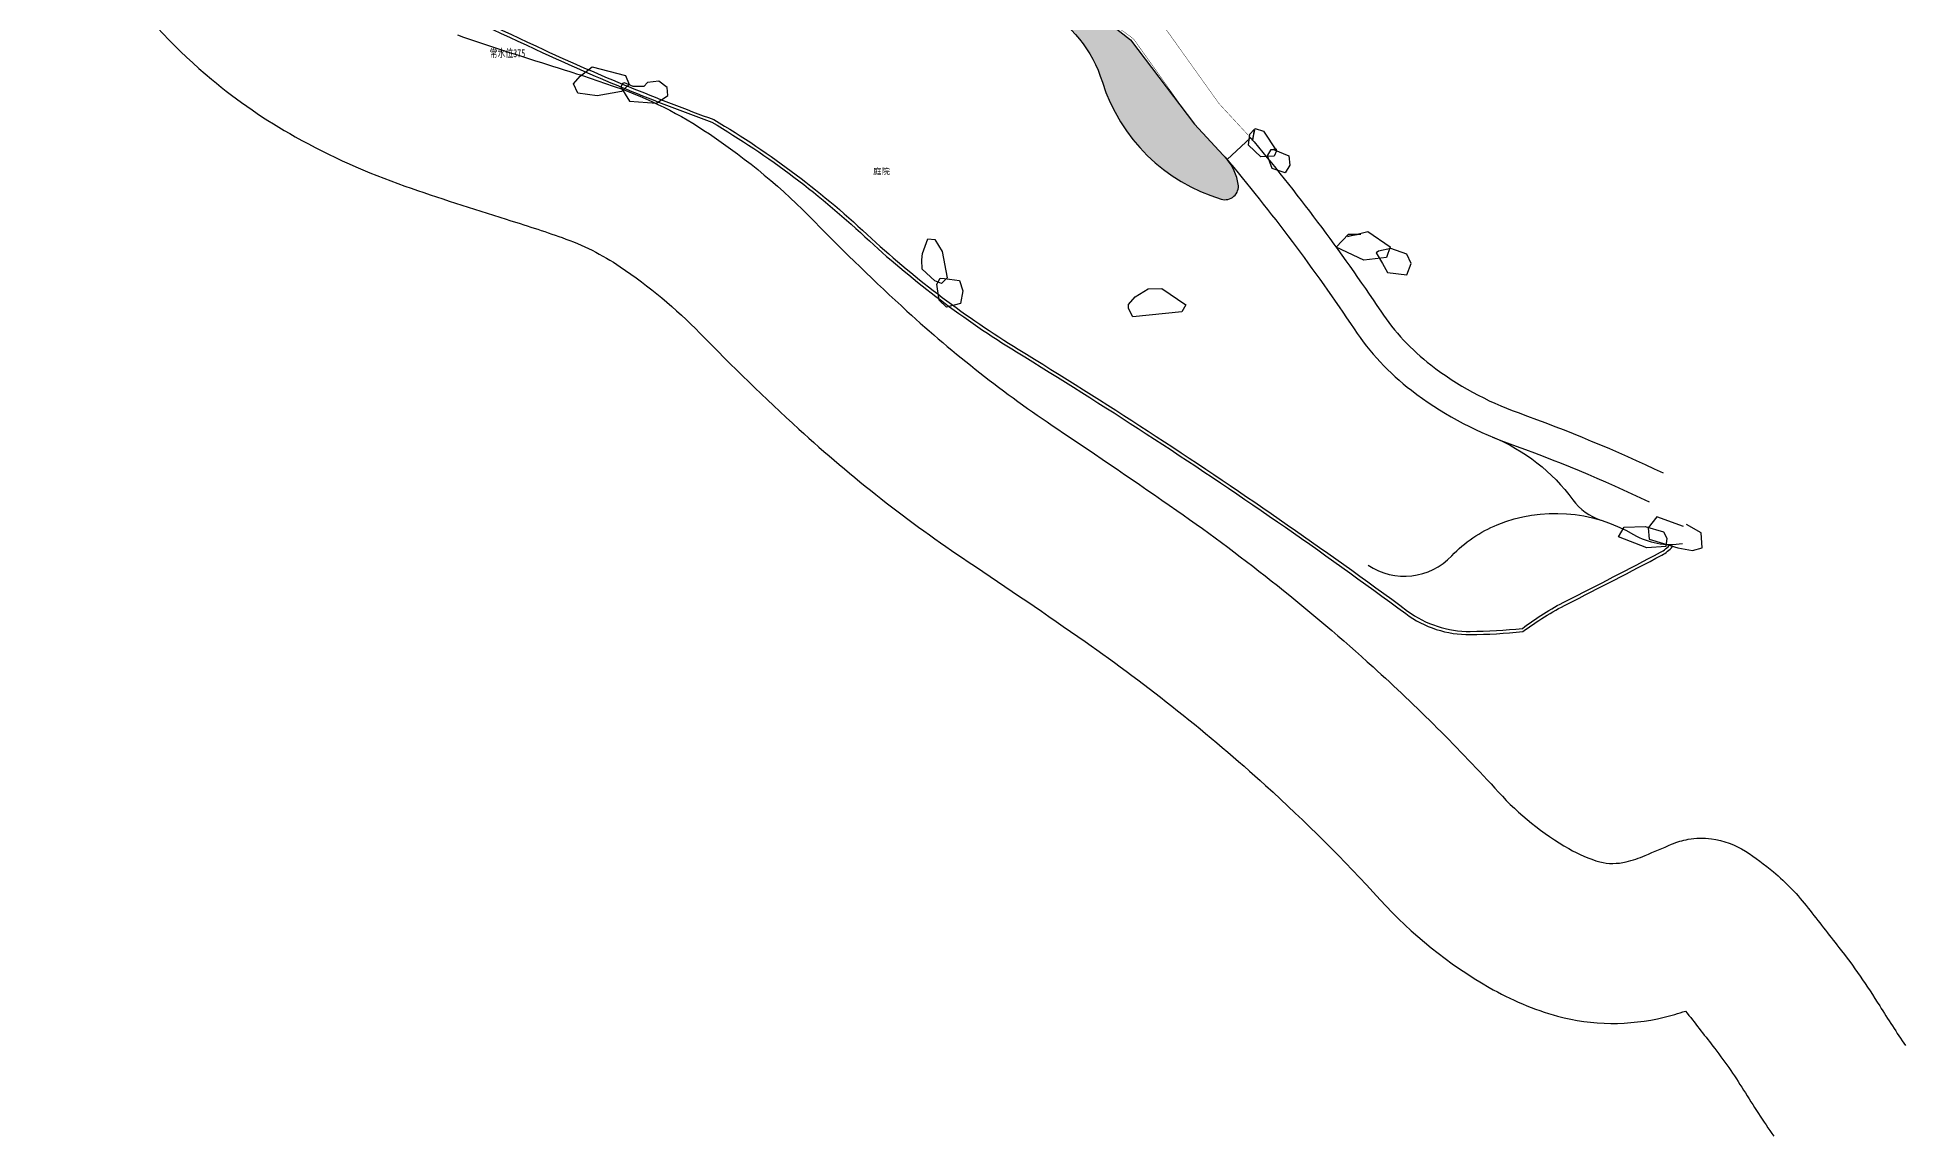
# Model space of a CAD drawing. Header units: millimetres. Extents: x -2430464 to 225692, y -180 to 1805330.
# Drawn here: x -7787 to 225692, y 697104 to 834546 of the extents above; entities that cross this region are included whole.
import ezdxf
from ezdxf.enums import TextEntityAlignment as Align

# ---------------------------------------------------------------- set-up
doc = ezdxf.new("R2010")
doc.units = ezdxf.units.MM
doc.header["$LTSCALE"] = 1000
for name, pattern in [('!1#$0${ Gas Line }', [0]), ('!2#$0${ Gas Line }', [0]), ('DASH', [0.35, 0.25, -0.1])]:
    doc.linetypes.add(name, pattern=pattern)
for name, color, linetype in [('00-建筑', 8, 'CONTINUOUS'), ('LP-001-道路边线', 4, 'CONTINUOUS'), ('LP-002-文字说明', 254, 'CONTINUOUS'), ('LP-003设计水位线', 172, 'CONTINUOUS'), ('LP-004最高水位线', 150, 'CONTINUOUS'), ('LP-007挡墙线', 36, 'CONTINUOUS'), ('LP-008景观石', 37, 'CONTINUOUS'), ('LP-009绿化边线', 82, 'CONTINUOUS'), ('LP-014绿化填充', 88, 'CONTINUOUS'), ('LP-10铺装填充', 251, 'CONTINUOUS'), ('现状', 8, 'CONTINUOUS'), ('车行道', 8, 'CONTINUOUS')]:
    doc.layers.add(name, color=color, linetype=linetype)
doc.styles.add('STYLE1', font='', dxfattribs={"width": 0.7})
doc.styles.add('宋体', font='')
doc.styles.get('STYLE1').set_extended_font_data('SimSun')
doc.styles.get('宋体').set_extended_font_data('SimSun')

# ---------------------------------------------------------------- blocks, each defined once
blk = doc.blocks.new('酒店')
at = {"layer": '车行道', "color": 4, "linetype": 'DASH', "ltscale": 5, "const_width": 50}
blk.add_lwpolyline([(119523.4008677006, -244471.7636413574), (127332.4008677006, -255416.7636413574), (131279.6356001496, -259686.1985449791)], dxfattribs=at)
at = {"layer": '车行道', "color": 4, "linetype": 'DASH', "ltscale": 5}
blk.add_lwpolyline([(104158.6320263743, -238164.0152416229, 50, 50, 0), (116640.1217828989, -247317.6242809296, 50, 50, 0), (124223.3507611156, -257946.1863460541, 50, 50, 0), (128342.554641664, -262401.6276903152, 50, 50, 0)], format="xyseb", dxfattribs=at)
at = {"layer": '现状', "linetype": 'Continuous', "style": '宋体'}
blk.add_text('庭院', height=749.9999999999994, dxfattribs=at).set_placement((85162.57041656971, -263874.0923295021), align=Align.MIDDLE)

msp = doc.modelspace()

# ---------------------------------------------------------------- hatches: boundary and pattern name
at = {"layer": 'LP-014绿化填充'}
h = msp.add_hatch(dxfattribs=at)
h.set_pattern_fill('CROSS', color=256, scale=300)
h.set_pattern_definition([(0, (-431392709.98357, -3168554513.621448), (476.25, 476.25), [238.125, -714.375]), (90, (-431392590.92107, -3168554632.683948), (-476.25, 476.25), [238.125, -714.375])])
edge = h.paths.add_edge_path()
edge.add_line((-5568.233396440744, 924782.9425410461), (-2292.421538501978, 910636.6115750503))
edge.add_line((-2292.421538501978, 910636.6115750503), (-661.3819709718227, 903266.6689590644))
edge.add_arc((11022.71142044663, 904356.2481245231), 11734.78679555747, 185.3276075247512, 245.7326511506785)
edge.add_arc((10245.581310004, 902632.4772438239), 9843.935860911184, 245.7326511506726, 263.0985599049363)
edge.add_arc((10459.95939186215, 904403.6289991569), 11628.01447529941, 263.0985599050099, 276.0771985190621)
edge.add_arc((23416.6470399797, 782706.5172628593), 110756.8814872634, 91.61187642073969, 96.07719851903488, ccw=False)
edge.add_arc((20529.1351480186, 885318.9721512031), 8103.807382597398, 42.35760656375061, 91.61187642087651, ccw=False)
edge.add_line((26517.47650012374, 890778.9595088195), (31552.82635751367, 885100.6952490043))
edge.add_line((31552.82635751367, 885100.6952490043), (39734.06270352006, 875196.981114788))
edge.add_line((39734.06270352006, 875196.981114788), (43070.76450553536, 871271.7554964256))
edge.add_line((43070.76450553536, 871271.7554964256), (45192.08920660615, 869503.4802483749))
edge.add_line((45192.08920660615, 869503.4802483749), (53291.09329202771, 866395.4827875327))
edge.add_line((53291.09329202771, 866395.4827875327), (61932.24216559529, 863079.4369534682))
edge.add_line((61932.24216559529, 863079.4369534682), (67106.41940519214, 862695.9793013763))
edge.add_line((67106.41940519214, 862695.9793013763), (71556.04708388448, 864117.9616440963))
edge.add_line((71556.04708388448, 864117.9616440963), (75184.08825495839, 866322.0569986533))
edge.add_line((75184.08825495839, 866322.0569986533), (78775.99573710561, 866363.5686387252))
edge.add_line((78775.99573710561, 866363.5686387252), (83468.0590249002, 864445.3125285339))
edge.add_line((83468.0590249002, 864445.3125285339), (88762.41805681586, 861386.8592805099))
edge.add_line((88762.41805681586, 861386.8592805099), (98792.21530398726, 857176.3824090194))
edge.add_line((98792.21530398726, 857176.3824090194), (109898.4762350619, 849284.3690504264))
edge.add_line((109898.4762350619, 849284.3690504264), (121207.7284993827, 840222.0656928252))
edge.add_line((121207.7284993827, 840222.0656928252), (128843.565731138, 834238.2831305694))
edge.add_line((128843.565731138, 834238.2831305694), (136834.7595529258, 823671.2660240363))
edge.add_line((136834.7595529258, 823671.2660240363), (140887.5847387016, 819287.6216563415))
edge.add_arc((135878.3184289634, 815146.7128519248), 6499.221083035728, 9.362747587107378, 39.57882935227252, ccw=False)
edge.add_arc((140632.6907469928, 815930.6185230445), 1680.656541189954, -106.6321282555756, 9.362747599996283, ccw=False)
edge.add_arc((146515.6523880661, 835624.2788118552), 22234.23270775437, 197.4512417031884, 253.3678717481941, ccw=False)
edge.add_arc((109617.2126227915, 824024.7581066322), 16444.49190544489, 17.45124170281876, 101.5911556490801)
edge.add_arc((102066.5738891065, 860837.4504174422), 21134.57754083088, 217.9713287356388, 281.59115564923843, ccw=False)
edge.add_arc((69151.09349653125, 835147.5736221503), 20619.44764504783, 37.97132873516203, 99.8211830366825)
edge.add_arc((60541.45932993293, 884882.4028925132), 29855.09091685556, 234.8848741381093, 279.8211830363358, ccw=False)
edge.add_arc((68965.67885836959, 896862.1309584808), 44500.27303249684, 201.877756508213, 234.8848741381967, ccw=False)
edge.add_arc((13968.02409747243, 874778.0133537482), 14765.65545566327, 21.87775650673228, 105.5538373032623)
edge.add_arc((7073.357438236475, 899548.9700426292), 10946.92363790021, 170.7425034059065, 285.55383730367924, ccw=False)
edge.add_arc((-15717.26848950982, 903263.7202586364), 12144.46002229709, 350.7425034052391, 393.2659657749046)
edge.add_arc((5767.314450353384, 917358.1918424796), 13550.70359512087, 146.7753184203703, 213.2659657754011, ccw=False)

# ---------------------------------------------------------------- linework, layer by layer
at = {"layer": 'LP-001-道路边线', "elevation": -399665.2262947477}
msp.add_lwpolyline([(140887.5847387016, 819287.6216563415), (143824.665697068, 822003.0508012008)], dxfattribs=at)
for points in [[(143709.5600709021, 822127.5521320533, -0.02779058256814223), (160095.8501585424, 800302.5539735984, 0.08159686922796655), (166365.8530562818, 793589.4375323486, 0.07801601495238343), (177263.729079634, 787622.2344593238, -0.02455124345004613), (195372.1252347529, 780086.6274809074, -0.23724474596579)], [(140649.1148754656, 819551.9599270057, -0.02779058256788181), (156768.6385262311, 798082.2695879173, 0.08159686922899671), (163923.8842181861, 790421.3484877776, 0.07801601495163336), (175910.0063613355, 783858.2691563796, -0.02455124345013767), (193655.9500837028, 776473.4927128982, -0.02455124345013767)]]:
    msp.add_lwpolyline(points, format="xyb", dxfattribs=at)
at = {"layer": 'LP-003设计水位线', "color": 172, "linetype": 'Continuous', "elevation": -399406.105136265}
for points in [[(2626.424443036318, 841342.6492017936, 0.06015449963254483), (13966.86397334933, 829315.8751877975, 0.04629609161683913), (24444.93059369922, 822115.540789051, 0.04366138162898098), (38150.23705974221, 815957.6479906272, 0.009008379002547333), (50812.41805425286, 811803.7355288696, -0.009542793943211787), (57797.60065999627, 809503.928383274, -0.06382977199335668), (65050.48372653127, 805868.536341114, -0.05160572822969784), (75020.59421017766, 797551.6153754424, 0.01430343135879541), (87382.34732463956, 785570.6655158233, 0.03811355660243556), (108530.6433851421, 768988.610328598, -0.005268069958430946), (123149.2783316672, 759002.3363393974, -0.03170648286458941), (145710.0627247989, 741009.3816765975, -0.02403666561743783), (160014.1880171597, 726725.4942120742, 0.07811256388028194), (173654.3376184404, 715766.2101401519, 0.06039544668508554), (182188.9567679465, 712154.8841766547, 0.1249430973430418), (195501.3381918371, 712035.09125988, 0.01978835674042644), (198191.5879195035, 712806.2678336333, 0.0005347523726151217), (201602.0290169418, 708437.2920002174, -0.02753460783241354), (205438.865736872, 702933.7520746421, 0.01221934845273926), (209215.4717327058, 697146.703829689, 0.01221934845273926)], [(44725.81502100825, 834845.7864503097, 0.009008379002571102), (56703.28742954135, 830916.497181816, -0.009542793943168365), (64413.53650835156, 828377.9685668182, -0.06382977199318153), (76212.92706987262, 822463.7121042442, -0.05160572823020509), (89344.85769018531, 811509.246827526, 0.01430343135863364), (100885.0976703465, 800324.5034269523, 0.03811355660268603), (119637.4247983992, 785621.090800209, -0.005268069958445025), (134604.0490523875, 775397.0985435676, -0.03170648286438527), (159145.9150160849, 755824.1673049163, -0.02403666561777811), (174809.9359757602, 740182.3081864547, 0.07811256388052218), (183608.203001529, 733113.2722524833, 0.05694842488057143), (187465.4676739275, 731449.7776784133, 0.1182207259941494), (190755.0828929245, 731463.757211132, 0.04109117860565314), (193147.7758295238, 732261.2796496581, -0.0008902810427835152), (196451.2836651504, 733666.1276067924, -0.05424083960661888), (198513.5136660635, 734285.8702253532, -0.0811260367913967), (201418.3484819829, 734348.8027071189, -0.1064729636446431), (205679.1314279735, 732781.9798864555, -0.03485650051485715), (209173.0729021132, 730211.8738431167, -0.05140918029466948), (213510.6170376837, 725686.144313259, 0.0006074829157142195), (217354.2839553654, 720760.7032307815, -0.0275346078331979), (222449.9222119749, 713451.5445045661, 0.01221934845260709), (225692.3625074327, 708483.0202683639)]]:
    msp.add_lwpolyline(points, format="xyb", dxfattribs=at)
at = {"layer": 'LP-004最高水位线', "color": 150, "linetype": '!2#$0${ Gas Line }', "ltscale": 5, "elevation": -408511.8039036528, "flags": 128}
msp.add_lwpolyline([(158520.8453516662, 768547.1831788253, 0.3656137850499793), (168983.7299137414, 769727.7451442908, -0.1071242406692429), (174663.0220341384, 773612.7937282752, -0.2332134500917533), (191693.2191726863, 772389.3803176116, 0.1768736761405149), (197797.8558720648, 771279.6261390876, 48.90930863769255)], format="xyb", dxfattribs=at)
at = {"layer": 'LP-007挡墙线', "linetype": 'Continuous', "elevation": -399406.105136265, "flags": 128}
msp.add_lwpolyline([(-886.6541902124882, 871748.9335850906, -0.2235484708979649), (10427.93354859948, 865922.0694927406, 0.02831721352953453), (23861.32708570361, 850355.9141291808, 0.1056770488424358), (38682.88725379109, 840397.2676872443, -0.01676622383277251), (55563.85493257642, 832968.2580084037, 0.02050764684722494), (76772.10988852382, 824261.180043621, -0.05545261926260608), (96469.10172334313, 809381.5200480651, 0.04776080514386995), (114802.3751331866, 795558.8003491592, -0.006335543231456723), (131013.0398630798, 785321.8008574676, -0.01524841191751544), (163454.8448344767, 762819.8809670638, 0.1626730249879939), (171282.4921505749, 760274.4652828407, 0.02481477255590009), (177792.249353081, 760650.7775072288, 0.06716198883822497)], format="xyb", dxfattribs=at)
at = {"layer": 'LP-007挡墙线', "linetype": 'Continuous', "flags": 128}
msp.add_lwpolyline([(-118.0889965593815, 871249.1677092742, -0.2140208550050225), (10110.80367204547, 865678.2895893287, 0.02831721352968644), (23573.774646312, 850077.8609065246, 0.1056770488426983), (38534.13050141931, 840025.9572662544, -0.01676622383264016), (55390.55161973834, 832607.750086708, 0.02090777343645022), (76503.35222753882, 823944.9034971427, -0.05595875989140021), (96198.94805631042, 809086.5336140823, 0.04776080514360354), (114593.0999853313, 795217.91339962, -0.006335543231505994), (130795.1941349208, 784986.3262104224, -0.01524841191749039), (163216.9565805495, 762498.3079914283, 0.1626730249939051), (171285.7416301668, 759874.4784816932, 0.0248147725559038), (177835.1119031608, 760253.0806354713, 0.0248147725559038)], format="xyb", dxfattribs=at)
at = {"layer": 'LP-007挡墙线', "color": 251, "linetype": '!1#$0${ Gas Line }', "flags": 128}
for points in [[(177792.249353081, 760650.7775072288, -0.04591315208162726), (183230.9636723697, 764054.216526432, 0.004959274803618925), (195040.6467582285, 770162.2435483169, 0.09579116934137012), (196265.0348301232, 771148.7891554069, 3.056766172615292)], [(177835.1119031608, 760253.0806354713, -0.03879342254926476), (183411.1897032559, 763697.1190919112, 0.004959274803565806), (195227.9205850065, 769808.7912687492, 0.09579116934704351), (196570.5688082874, 770890.6245021056, 0.09579116934704351)]]:
    msp.add_lwpolyline(points, format="xyb", dxfattribs=at)
at = {"layer": 'LP-008景观石', "color": 37, "linetype": 'Continuous', "flags": 128}
for points, elevation in [([(60059.16322657466, 829710.9252533149), (61551.71493586898, 830879.7385009956), (65706.62777766585, 829791.5340112876), (66190.7053810656, 828663.0297302436), (65222.56211730838, 827776.3471388053), (62156.79701122642, 827252.394790573), (59736.45676645637, 827574.8252405357), (59212.04831984639, 828743.6384896468)], -399665.2262947477), ([(65127.64072605968, 828310.9662718009), (66194.38376417756, 826585.3653344344), (69572.41732046008, 826306.221375389), (70994.75729611516, 827270.5306138229), (70918.56221792102, 828285.5907978248), (69877.20957657695, 829046.8870829772), (68454.88154366612, 828920.0051335525), (67997.69913116097, 828387.0972751807), (66676.96851697564, 828387.0972751807), (65584.82313790917, 828869.2541884612), (65330.83556249738, 828767.7477115821)], -399665.2262947477), ([(144057.3699321449, 821629.0185369682), (144407.3776374161, 823158.9929794502), (145457.424638778, 822809.2830928992), (147076.2475968301, 820361.3230694961), (146769.986376375, 819705.616460247), (145107.4049907029, 819618.1901358794), (143576.098887831, 821060.7382530402), (143751.0967685878, 822459.5732077789), (144276.1262411177, 823027.8534926604)], -399665.2262947477), ([(146682.4814646542, 820536.1757201385), (148607.5656429231, 819749.3296226691), (148738.8170395792, 818569.0604786109), (148170.0410828888, 817607.3617333602), (146507.4716403782, 818131.9242681693), (145938.6956835687, 819749.329623146), (146419.9667282403, 820536.1757182311), (147119.9940814078, 820536.1757182311)], -399665.2262947477), ([(155934.1284761131, 809642.9180854987), (158472.9054907262, 810277.057148857), (161293.7834369838, 808374.6353701781), (160800.1277064979, 807035.8922504615), (157979.2617026865, 806683.5948099326), (154523.6835316122, 808304.1749653053), (156075.1729705036, 809924.7597078513), (157626.6504667699, 809924.7597078513)], -399665.2262947477), ([(102829.0610075891, 807526.463305397), (103488.9366594851, 809339.5502065849), (104355.0286776721, 809257.1338285636), (105303.6096312106, 807773.7032608222), (105922.2467873991, 804477.1903785896), (105221.1206962764, 803776.6786956023), (104355.0286777318, 804106.330442829), (102787.8225110471, 805548.5574092101), (102746.5720718801, 806743.5444187354)], -399665.2262947477), ([(159530.7391989529, 807599.5754980277), (160306.4719758332, 806260.8323749732), (160941.1722008288, 805133.4704722594), (163338.9166636765, 804851.6288489532), (163903.0826987922, 806260.8323754501), (163338.9166635573, 807458.6546844672), (161364.3056842387, 808163.2541536521), (159812.8281880319, 807810.9567131232)], -399665.2262947477), ([(105592.3029898703, 804394.7740019988), (107448.2264007032, 804147.538630886), (107860.647190541, 802870.1398324203), (107571.9538321793, 801263.0846981239), (105839.7697947919, 800809.8175596427), (104891.1888413727, 801675.1528224181), (104602.4835402071, 803694.2669057082), (105056.1547687352, 804435.9821895789)], -399665.2262947477), ([(129408.4351946414, 802091.4973782729), (131013.7785905302, 803087.0491966438), (132729.8397822082, 803142.3572062682), (135719.1009273827, 801095.9493807983), (135220.8957088888, 800211.0174030494), (129131.6456778347, 799602.6254734229), (128578.0765893161, 800653.4814814758), (128578.0765891969, 801151.2573913764)], -416011.5200967868), ([(195862.9291469753, 771946.4175214004), (195720.32014516, 770877.7481536102), (193367.1820483506, 770735.2582930755), (189801.8256390393, 772088.9073814582), (190514.8945322931, 773300.0711969566), (193153.2625748217, 773371.3115395736), (195435.0901990831, 772730.111754341)], -399665.2262947477)]:
    msp.add_lwpolyline(points, close=True, dxfattribs=dict(at, elevation=elevation))
at = {"layer": 'LP-008景观石', "color": 37, "linetype": 'Continuous', "elevation": -399665.2262947477, "flags": 128}
msp.add_lwpolyline([(197930.837297827, 773371.3115405273), (194579.4003612697, 774582.4753555488), (193509.7910498679, 773228.8262666892), (193652.4119942486, 771803.9276594352), (197217.7684039772, 770735.2582930755), (199071.7570808232, 770379.033641262), (200283.9753938615, 770735.2582930755), (200141.3663922846, 772587.6218938064), (198287.3777154982, 773656.2912611198)], dxfattribs=at)
at = {"layer": 'LP-009绿化边线', "linetype": 'Continuous', "elevation": -399665.2262947477, "flags": 128}
for points in [[(-5568.233396440744, 924782.9425410461, 0.2985436728065561), (-5562.880586236715, 909925.2752980422, -0.1877025429251171), (-3730.986093610525, 901310.0202917289, 0.5475482864599475), (10008.70628646016, 889002.9345664214, -0.3822432876523776), (27670.27160790563, 880280.103338642, 0.1450248090546775), (43368.17749962211, 860461.0015234184, 0.1986234828644009), (65633.95582666993, 855464.8412484359, -0.2766191522635496), (85405.79041853547, 847834.0407885741, 0.2849510267404399), (106313.0749907196, 840133.8855981063, -0.3845646457074915), (125304.8057405055, 828956.363950653, 0.2489416542492634), (140151.6436588466, 814320.2769107055, 0.5542798236453222), (142290.957823962, 816204.035260601, 0.1326117930801002), (140887.5847387016, 819287.6216563415)], [(174052.8928446472, 784573.9597224426, -0.1391776527302362), (184103.0873604119, 776738.2459339332, 0.1547637875712203), (187581.7291974723, 774192.8431095313, -0.2176229449623225)]]:
    msp.add_lwpolyline(points, format="xyb", dxfattribs=at)
at = {"layer": 'LP-10铺装填充', "elevation": -399665.2262947477}
msp.add_lwpolyline([(121207.7284993827, 840222.0656928252), (128843.565731138, 834238.2831305694), (136834.7595529258, 823671.2660240363), (140887.5847387016, 819287.6216563415)], dxfattribs=at)

# ---------------------------------------------------------------- block references
at = {"layer": '00-建筑'}
msp.add_blockref('酒店', (12545.03009691834, 1081689.24934618, -432010.2262947477), dxfattribs=at)

# ---------------------------------------------------------------- texts
at = {"layer": 'LP-002-文字说明', "color": 4, "insert": (48741.21428754926, 833064.1447953414, -399665.2262947477), "char_height": 1000, "width": 6349.833924870705, "attachment_point": 1, "style": 'STYLE1'}
msp.add_mtext('常水位375', dxfattribs=at)

doc.saveas('drawing.dxf')
